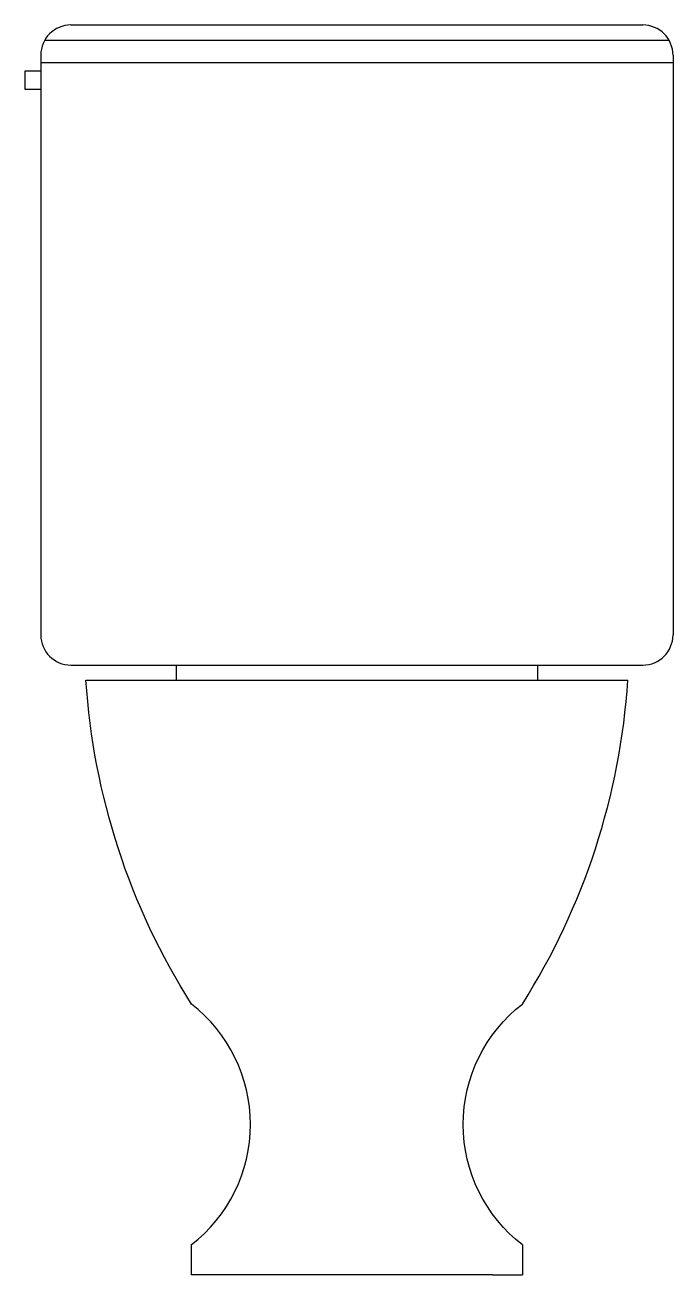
# Model space of a CAD drawing. Extents: x -0.22 to 0.21, y 0.002 to 0.832.
import ezdxf

# ---------------------------------------------------------------- set-up
doc = ezdxf.new("R2010")
doc.units = 0
doc.layers.get('0').update_dxf_attribs({"color": 8, "linetype": 'CONTINUOUS'})

msp = doc.modelspace()

# ---------------------------------------------------------------- linework, layer by layer
at = {"color": 0}
for p, q in [((-0.19, 0.83177), (0.19, 0.83177)), ((-0.20732, 0.82177), (0.20732, 0.82177)), ((-0.21, 0.81177), (-0.21, 0.42677)), ((-0.21, 0.80677), (0.21, 0.80677)), ((0.21, 0.81177), (0.21, 0.42677)), ((-0.19, 0.40677), (0.19, 0.40677)), ((-0.12, 0.40677), (-0.12, 0.39677)), ((0.12, 0.40677), (0.12, 0.39677)), ((-0.18, 0.39677), (0.18, 0.39677)), ((-0.11, 0.02177), (-0.11, 0.00177)), ((0.11, 0.02177), (0.11, 0.00177)), ((0.09, 0.00177), (-0.11, 0.00177)), ((0.09, 0.00177), (0.11, 0.00177))]:
    msp.add_line(p, q, dxfattribs=at)
msp.add_lwpolyline([(-0.2101, 0.80111), (-0.22048, 0.80111), (-0.22048, 0.7892), (-0.2101, 0.7892)], dxfattribs=at)
for points in [[(-0.11, 0.02177, 0.491571), (-0.10993, 0.18167, -0.125368), (-0.18, 0.39677, -1.067754)], [(0.11, 0.02177, -0.491571), (0.10993, 0.18167, 0.125368), (0.18, 0.39677, 1.067754)]]:
    msp.add_lwpolyline(points, format="xyb", dxfattribs=at)
for centre, start, end in [((-0.19, 0.81177), 90, 180), ((0.19, 0.81177), 0, 90), ((-0.19, 0.42677), 180, 270), ((0.19, 0.42677), 270, 0)]:
    msp.add_arc(centre, 0.02, start, end, dxfattribs=at)

doc.saveas('drawing.dxf')
